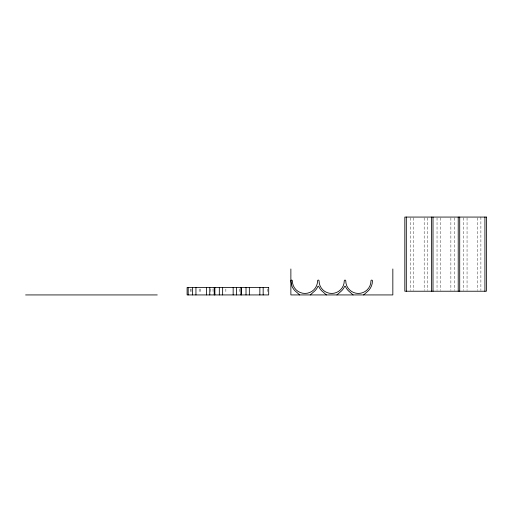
<?xml version="1.0" encoding="UTF-8"?>
<svg xmlns="http://www.w3.org/2000/svg" width="512" height="512" viewBox="0 0 512 512"><rect width="100%" height="100%" fill="white"/><g stroke="black" fill="none" stroke-linecap="round" stroke-linejoin="round"><path stroke-width="0.38" stroke-dasharray="2.56 1.92" d="M480.89 217.069L480.89 290.426M477.568 217.862L477.568 290.426M467.053 217.862L467.053 290.426M463.731 217.862L463.731 290.426M454.189 217.862L454.189 290.426M450.874 217.862L450.874 290.426M440.358 217.862L440.358 290.426M437.037 217.862L437.037 290.426M427.494 217.862L427.494 290.426M424.173 217.862L424.173 290.426M413.658 217.862L413.658 290.426M410.342 217.862L410.342 290.426M267.2 288.998L267.2 293.446M239.699 288.998L239.699 293.446M225.862 288.998L225.862 293.446M213.005 288.998L213.005 293.446M210.842 288.998L210.842 293.446M200.326 288.998L200.326 293.446M199.168 288.998L199.168 293.446M191.078 288.998L191.078 293.446M190.336 288.998L190.336 293.446"/><path stroke-width="0.77" d="M310.221 294.931L313.542 292.019A14.093 14.093 0 0 0 317.984 286.234L318.643 286.234A14.093 14.093 0 0 0 323.085 292.019L326.406 294.931M336.922 294.931L340.237 292.019A14.093 14.093 0 0 0 344.678 286.234L345.338 286.234A14.093 14.093 0 0 0 349.779 292.019L353.101 294.931M363.616 294.931L366.938 292.019A14.093 14.093 0 0 0 372.448 280.845A0.742 0.742 0 0 0 371.706 280.102A0.742 0.742 0 0 0 370.963 280.845A12.608 12.608 0 0 1 358.355 293.446A12.608 12.608 0 0 1 345.754 280.845A0.742 0.742 0 0 0 345.011 280.102A0.742 0.742 0 0 0 344.269 280.845A12.608 12.608 0 0 1 331.661 293.446A12.608 12.608 0 0 1 319.053 280.845A0.742 0.742 0 0 0 318.31 280.102A0.742 0.742 0 0 0 317.574 280.845A12.608 12.608 0 0 1 304.966 293.446A12.608 12.608 0 0 1 292.358 280.845A0.742 0.742 0 0 0 291.616 280.102A0.742 0.742 0 0 0 290.874 280.845L291.949 286.234A14.093 14.093 0 0 0 296.39 292.019L299.706 294.931M25.6 294.931L157.274 294.931M484.915 217.069L484.915 291.226M459.706 217.069L459.706 291.226M458.221 217.069L458.221 291.226M433.005 217.069L433.005 291.226M431.526 217.069L431.526 291.226M406.31 217.069L406.31 291.226M392.838 268.979L392.838 294.931L290.874 294.931L290.874 268.979M263.174 287.514L263.174 294.931M259.853 287.514L259.853 294.931M249.338 287.514L249.338 294.931M246.016 287.514L246.016 294.931M241.581 287.514L241.581 294.931M240.915 287.514L240.915 294.931M236.474 287.514L236.474 294.931M233.158 287.514L233.158 294.931M222.643 287.514L222.643 294.931M219.322 287.514L219.322 294.931M214.88 287.514L214.88 294.931M214.221 287.514L214.221 294.931M209.779 287.514L209.779 294.931M206.458 287.514L206.458 294.931M195.942 287.514L195.942 294.931M192.627 287.514L192.627 294.931M188.186 287.514L188.186 294.931M486.4 217.069L404.826 217.069L404.826 291.226L486.4 291.226L486.4 217.069M268.685 287.514L187.11 287.514L187.11 294.931L268.685 294.931L268.685 287.514"/></g></svg>
